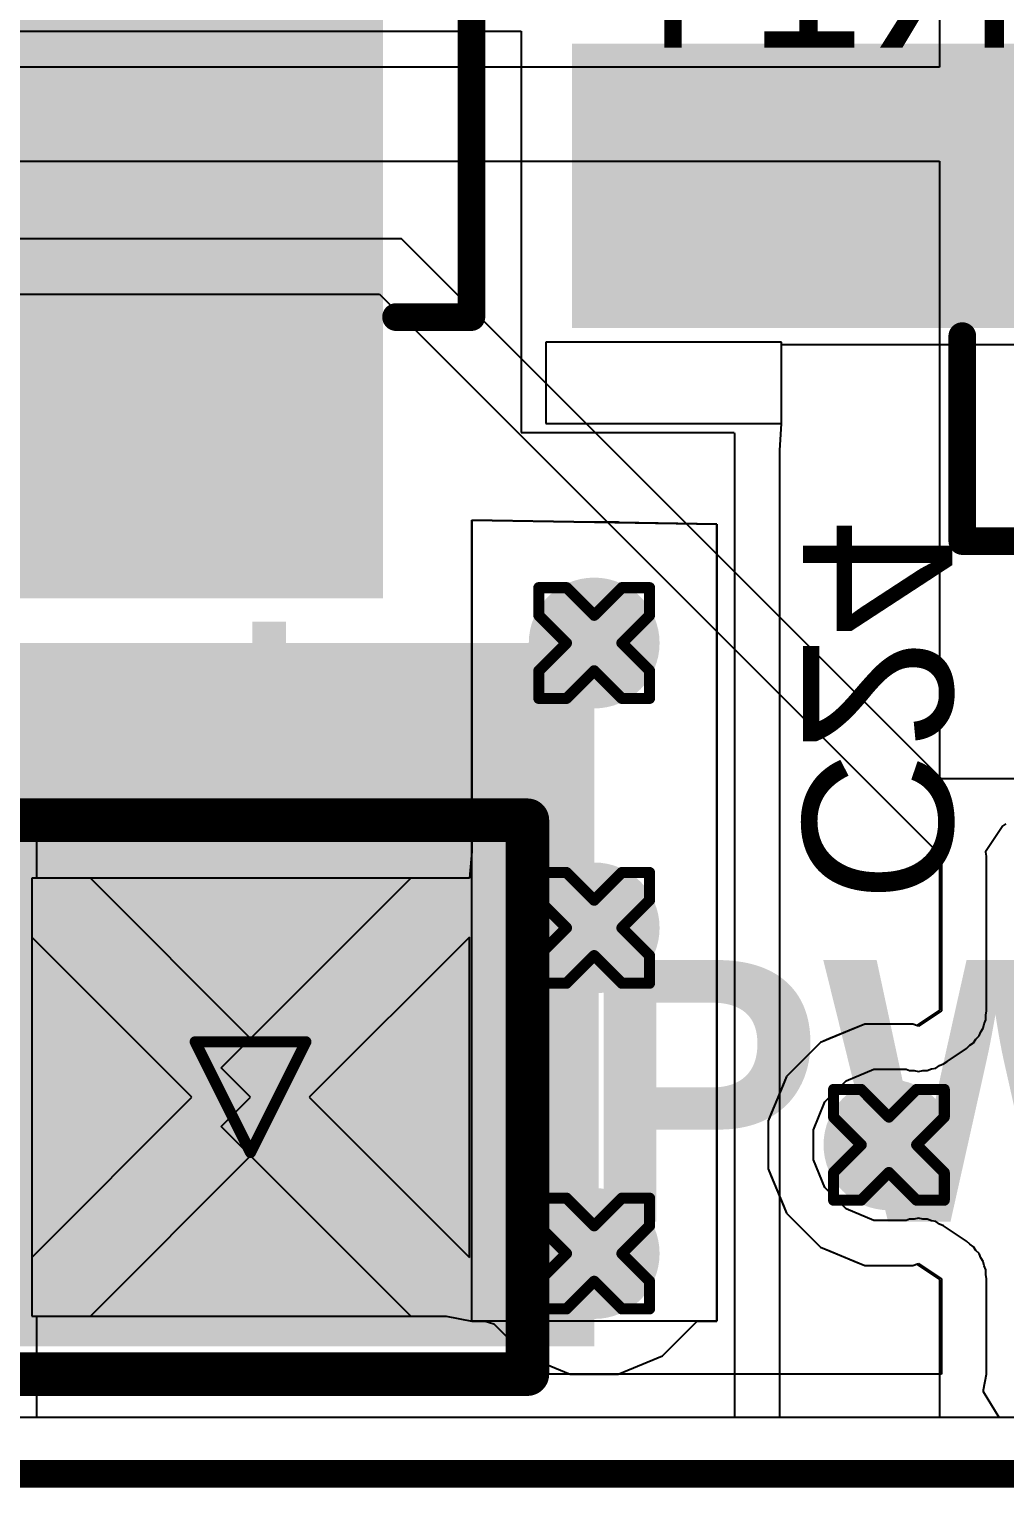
# Model space of a CAD drawing. Header units: inches. Extents: x -6 to 328, y -6 to 90.
# Drawn here: x 4.73 to 9.2, y -5.71 to 0.98 of the extents above; entities that cross this region are included whole.
import ezdxf

# ---------------------------------------------------------------- set-up
doc = ezdxf.new("R2010")
doc.units = ezdxf.units.IN
for name, color, linetype in [('Board Outline', 216, 'Continuous'), ('Bottom Layer', 5, 'Continuous'), ('Bottom Overlay', 54, 'Continuous'), ('Bottom Solder', 6, 'Continuous'), ('Drill Drawing', 1, 'Continuous'), ('GND', 76, 'Continuous'), ('Multi-Layer', 9, 'Continuous'), ('Pad Holes', 156, 'Continuous'), ('PWR', 16, 'Continuous'), ('Top Layer', 1, 'Continuous'), ('Top Overlay', 2, 'Continuous'), ('Top Paste', 8, 'Continuous'), ('Top Solder', 216, 'Continuous'), ('Via Holes', 16, 'Continuous')]:
    doc.layers.add(name, color=color, linetype=linetype)
doc.styles.add('Arial', font='', dxfattribs={"height": 0.2})
doc.styles.add('Arial_Bold', font='', dxfattribs={"height": 0.2})
doc.styles.get('Arial').set_extended_font_data('Arial')
doc.styles.get('Arial_Bold').set_extended_font_data('Arial', bold=True)

# ---------------------------------------------------------------- blocks, each defined once
blk = doc.blocks.new('HR963370A_52')
at = {"layer": 'Top Layer'}
blk.add_hatch(color=1, dxfattribs=at).paths.add_polyline_path([(-6, 6.15), (-7.1, 6.15), (-7.1, 10.35), (-6, 10.35)])
at = {"layer": 'Top Paste'}
blk.add_hatch(color=8, dxfattribs=at).paths.add_polyline_path([(-6, 6.15), (-7.1, 6.15), (-7.1, 10.35), (-6, 10.35)])
at = {"layer": 'Top Solder'}
blk.add_hatch(color=216, dxfattribs=at).paths.add_polyline_path([(-5.8984, 6.0484), (-7.2016, 6.0484), (-7.2016, 10.4516), (-5.8984, 10.4516)])
at = {"layer": 'Top Overlay'}
for points in [[(-8.1788, 8.6614, 0.127, 0.127, 0), (-8.1788, -8.2296, 0.127, 0.127, 0)], [(-8.1788, 8.6614, 0.127, 0.127, 0), (-7.239, 8.6614, 0.127, 0.127, 0)]]:
    blk.add_lwpolyline(points, format="xyseb", dxfattribs=at)
for points in [[(-8.2105, 8.6614, 0.0635, 0.0635, 1), (-8.147, 8.6614, 0.0635, 0.0635, 1)], [(-8.2105, 8.6614, 0.0635, 0.0635, 1), (-8.147, 8.6614, 0.0635, 0.0635, 1)], [(-7.2707, 8.6614, 0.0635, 0.0635, 1), (-7.2072, 8.6614, 0.0635, 0.0635, 1)]]:
    blk.add_lwpolyline(points, format="xyseb", close=True, dxfattribs=at)
blk = doc.blocks.new('HDR1X2__54')
at = {"layer": 'Bottom Layer'}
blk.add_hatch(color=5, dxfattribs=at).paths.add_polyline_path([(-0.75, 0.75), (0.75, 0.75), (0.75, -0.75), (-0.75, -0.75)])
h = blk.add_hatch(color=5, dxfattribs=at)
edge = h.paths.add_edge_path()
edge.add_arc((2.54, 0), 0.75, 0, 360)
at = {"layer": 'Bottom Solder'}
blk.add_hatch(color=6, dxfattribs=at).paths.add_polyline_path([(-0.8516, 0.8516), (0.8516, 0.8516), (0.8516, -0.8516), (-0.8516, -0.8516)])
h = blk.add_hatch(color=6, dxfattribs=at)
edge = h.paths.add_edge_path()
edge.add_arc((2.54, 0), 0.8516, 0, 360)
at = {"layer": 'GND'}
blk.add_hatch(color=76, dxfattribs=at).paths.add_polyline_path([(-0.75, 0.75), (0.75, 0.75), (0.75, -0.75), (-0.75, -0.75)])
h = blk.add_hatch(color=76, dxfattribs=at)
edge = h.paths.add_edge_path()
edge.add_arc((2.54, 0), 0.75, 0, 360)
at = {"layer": 'Multi-Layer'}
blk.add_hatch(color=9, dxfattribs=at).paths.add_polyline_path([(-0.75, 0.75), (0.75, 0.75), (0.75, -0.75), (-0.75, -0.75)])
h = blk.add_hatch(color=9, dxfattribs=at)
edge = h.paths.add_edge_path()
edge.add_arc((2.54, 0), 0.75, 0, 360)
at = {"layer": 'Pad Holes'}
h = blk.add_hatch(color=7, dxfattribs=at)
edge = h.paths.add_edge_path()
edge.add_arc((0, 0), 0.45, 0, 360)
h = blk.add_hatch(color=7, dxfattribs=at)
edge = h.paths.add_edge_path()
edge.add_arc((2.54, 0), 0.45, 0, 360)
at = {"layer": 'PWR'}
blk.add_hatch(color=16, dxfattribs=at).paths.add_polyline_path([(-0.75, 0.75), (0.75, 0.75), (0.75, -0.75), (-0.75, -0.75)])
h = blk.add_hatch(color=16, dxfattribs=at)
edge = h.paths.add_edge_path()
edge.add_arc((2.54, 0), 0.75, 0, 360)
at = {"layer": 'Top Layer'}
blk.add_hatch(color=1, dxfattribs=at).paths.add_polyline_path([(-0.75, 0.75), (0.75, 0.75), (0.75, -0.75), (-0.75, -0.75)])
h = blk.add_hatch(color=1, dxfattribs=at)
edge = h.paths.add_edge_path()
edge.add_arc((2.54, 0), 0.75, 0, 360)
at = {"layer": 'Top Solder'}
blk.add_hatch(color=216, dxfattribs=at).paths.add_polyline_path([(-0.8516, 0.8516), (0.8516, 0.8516), (0.8516, -0.8516), (-0.8516, -0.8516)])
h = blk.add_hatch(color=216, dxfattribs=at)
edge = h.paths.add_edge_path()
edge.add_arc((2.54, 0), 0.8516, 0, 360)
at = {"layer": 'Top Overlay'}
for points in [[(-1.27, 1.27, 0.2, 0.2, 0), (-1.27, -1.27, 0.2, 0.2, 0)], [(3.81, 1.27, 0.2, 0.2, 0), (-1.27, 1.27, 0.2, 0.2, 0)], [(3.81, 1.27, 0.2, 0.2, 0), (3.81, -1.27, 0.2, 0.2, 0)], [(3.81, -1.27, 0.2, 0.2, 0), (-1.27, -1.27, 0.2, 0.2, 0)]]:
    blk.add_lwpolyline(points, format="xyseb", dxfattribs=at)
for points in [[(-1.32, 1.27, 0.1, 0.1, 1), (-1.22, 1.27, 0.1, 0.1, 1)], [(-1.32, 1.27, 0.1, 0.1, 1), (-1.22, 1.27, 0.1, 0.1, 1)], [(3.76, 1.27, 0.1, 0.1, 1), (3.86, 1.27, 0.1, 0.1, 1)], [(3.76, 1.27, 0.1, 0.1, 1), (3.86, 1.27, 0.1, 0.1, 1)], [(-1.32, -1.27, 0.1, 0.1, 1), (-1.22, -1.27, 0.1, 0.1, 1)], [(-1.32, -1.27, 0.1, 0.1, 1), (-1.22, -1.27, 0.1, 0.1, 1)], [(3.76, -1.27, 0.1, 0.1, 1), (3.86, -1.27, 0.1, 0.1, 1)], [(3.76, -1.27, 0.1, 0.1, 1), (3.86, -1.27, 0.1, 0.1, 1)]]:
    blk.add_lwpolyline(points, format="xyseb", close=True, dxfattribs=at)
blk = doc.blocks.new('SMA_60')
at = {"layer": 'Top Layer'}
blk.add_hatch(color=1, dxfattribs=at).paths.add_polyline_path([(0.75, 0.85), (3.25, 0.85), (3.25, -0.85), (0.75, -0.85)])
at = {"layer": 'Top Paste'}
blk.add_hatch(color=8, dxfattribs=at).paths.add_polyline_path([(0.75, 0.85), (3.25, 0.85), (3.25, -0.85), (0.75, -0.85)])
at = {"layer": 'Top Solder'}
blk.add_hatch(color=216, dxfattribs=at).paths.add_polyline_path([(0.6484, 0.9516), (3.3516, 0.9516), (3.3516, -0.9516), (0.6484, -0.9516)])
at = {"layer": 'Top Overlay'}
for points in [[(2.0612, 1.3577, 0.127, 0.127, 0), (-2.6581, 1.3577, 0.127, 0.127, 0)], [(2.0612, 1.0122, 0.127, 0.127, 0), (2.0612, 1.3577, 0.127, 0.127, 0)]]:
    blk.add_lwpolyline(points, format="xyseb", dxfattribs=at)
for points in [[(2.0295, 1.3577, 0.0635, 0.0635, 1), (2.093, 1.3577, 0.0635, 0.0635, 1)], [(2.0295, 1.3577, 0.0635, 0.0635, 1), (2.093, 1.3577, 0.0635, 0.0635, 1)], [(2.0295, 1.0122, 0.0635, 0.0635, 1), (2.093, 1.0122, 0.0635, 0.0635, 1)]]:
    blk.add_lwpolyline(points, format="xyseb", close=True, dxfattribs=at)

msp = doc.modelspace()

# ---------------------------------------------------------------- hatches: boundary and pattern name
at = {"layer": 'Bottom Layer'}
h = msp.add_hatch(color=5, dxfattribs=at)
edge = h.paths.add_edge_path()
edge.add_arc((7.32, -1.8392), 0.3, 0, 360)
msp.add_hatch(color=5, dxfattribs=at).paths.add_polyline_path([(4.764, -5.065), (7.32, -5.065), (7.32, -1.8392), (4.764, -1.8392)])
h = msp.add_hatch(color=5, dxfattribs=at)
edge = h.paths.add_edge_path()
edge.add_arc((7.32, -3.1457), 0.3, 0, 360)
h = msp.add_hatch(color=5, dxfattribs=at)
edge = h.paths.add_edge_path()
edge.add_arc((8.6721, -4.1404), 0.3, 0, 360)
h = msp.add_hatch(color=5, dxfattribs=at)
edge = h.paths.add_edge_path()
edge.add_arc((7.32, -4.639), 0.3, 0, 360)
at = {"layer": 'GND'}
h = msp.add_hatch(color=76, dxfattribs=at)
edge = h.paths.add_edge_path()
edge.add_arc((7.32, -1.8392), 0.3, 0, 360)
msp.add_hatch(color=76, dxfattribs=at).paths.add_polyline_path([(1.5634, -4.8872), (4.7396, -4.8872), (4.7396, -2.8546), (1.5634, -2.8546)])
h = msp.add_hatch(color=76, dxfattribs=at)
edge = h.paths.add_edge_path()
edge.add_arc((7.32, -3.1457), 0.3, 0, 360)
h = msp.add_hatch(color=76, dxfattribs=at)
edge = h.paths.add_edge_path()
edge.add_arc((8.6721, -4.1404), 0.3, 0, 360)
h = msp.add_hatch(color=76, dxfattribs=at)
edge = h.paths.add_edge_path()
edge.add_arc((7.32, -4.639), 0.3, 0, 360)
at = {"layer": 'PWR'}
h = msp.add_hatch(color=16, dxfattribs=at)
edge = h.paths.add_edge_path()
edge.add_arc((7.32, -1.8392), 0.3, 0, 360)
msp.add_hatch(color=16, dxfattribs=at).paths.add_polyline_path([(4.4846, -5.065), (7.32, -5.065), (7.32, -1.8392), (4.4846, -1.8392)])
h = msp.add_hatch(color=16, dxfattribs=at)
edge = h.paths.add_edge_path()
edge.add_arc((7.32, -3.1457), 0.3, 0, 360)
h = msp.add_hatch(color=16, dxfattribs=at)
edge = h.paths.add_edge_path()
edge.add_arc((8.6721, -4.1404), 0.3, 0, 360)
h = msp.add_hatch(color=16, dxfattribs=at)
edge = h.paths.add_edge_path()
edge.add_arc((7.32, -4.639), 0.3, 0, 360)
at = {"layer": 'Top Layer'}
h = msp.add_hatch(color=1, dxfattribs=at)
edge = h.paths.add_edge_path()
edge.add_arc((7.32, -1.8392), 0.3, 0, 360)
msp.add_hatch(color=1, dxfattribs=at).paths.add_polyline_path([(4.764, -5.065), (7.32, -5.065), (7.32, -1.8392), (4.764, -1.8392)])
h = msp.add_hatch(color=1, dxfattribs=at)
edge = h.paths.add_edge_path()
edge.add_arc((7.32, -3.1457), 0.3, 0, 360)
h = msp.add_hatch(color=1, dxfattribs=at)
edge = h.paths.add_edge_path()
edge.add_arc((8.6721, -4.1404), 0.3, 0, 360)
h = msp.add_hatch(color=1, dxfattribs=at)
edge = h.paths.add_edge_path()
edge.add_arc((7.32, -4.639), 0.3, 0, 360)
at = {"layer": 'Top Overlay'}
msp.add_hatch(color=2, dxfattribs=at).paths.add_polyline_path([(7.0136, -4.493), (7.3406, -4.493), (7.3406, -3.2766), (7.0136, -3.2766)])
at = {"layer": 'Via Holes'}
h = msp.add_hatch(color=7, dxfattribs=at)
edge = h.paths.add_edge_path()
edge.add_arc((7.32, -1.8392), 0.15, 0, 360)
h = msp.add_hatch(color=7, dxfattribs=at)
edge = h.paths.add_edge_path()
edge.add_arc((7.32, -3.1457), 0.15, 0, 360)
h = msp.add_hatch(color=7, dxfattribs=at)
edge = h.paths.add_edge_path()
edge.add_arc((8.6721, -4.1404), 0.15, 0, 360)
h = msp.add_hatch(color=7, dxfattribs=at)
edge = h.paths.add_edge_path()
edge.add_arc((7.32, -4.639), 0.15, 0, 360)

# ---------------------------------------------------------------- linework, layer by layer
at = {"layer": 'Board Outline'}
msp.add_lwpolyline([(-1.4074, -5.65, 0.127, 0.127, 0), (32.4074, -5.65, 0.127, 0.127, 0)], format="xyseb", dxfattribs=at)
at = {"layer": 'Bottom Layer'}
for p, q in [((6.4366, 0.015), (2.0462, 0.015)), ((8.9131, -2.4615), (6.4366, 0.015)), ((1.8744, -0.239), (6.335, -0.239)), ((6.335, -0.239), (8.9128, -2.8168)), ((20.9692, -2.4615), (8.9131, -2.4615)), ((4.764, -2.652), (1.8948, -2.652)), ((4.764, -2.918), (4.764, -2.652)), ((9.1911, -2.681), (9.2101, -2.6686)), ((9.1156, -2.7946), (9.1911, -2.681)), ((9.116, -2.7957), (9.1156, -2.7946)), ((9.1163, -2.7971), (9.116, -2.7957)), ((9.1163, -2.7982), (9.1163, -2.7971)), ((9.12, -2.8168), (9.1163, -2.7982)), ((8.9128, -2.8168), (8.9128, -2.8361)), ((8.9128, -2.8361), (8.9131, -2.8375)), ((8.9131, -2.8375), (8.9131, -3.5263)), ((9.12, -2.8361), (9.12, -2.8168)), ((9.1202, -2.8375), (9.12, -2.8361)), ((9.1202, -3.5263), (9.1202, -2.8375)), ((6.4782, -2.918), (4.764, -2.918)), ((5.6089, -3.7873), (6.4782, -2.918)), ((6.7476, -3.1874), (6.013, -3.922)), ((6.7476, -4.6566), (6.7476, -3.1874)), ((8.9131, -3.5263), (8.8244, -3.5855)), ((8.9131, -3.5263), (8.9131, -3.5263)), ((8.9131, -3.5263), (8.9131, -3.5263)), ((8.9131, -3.5263), (8.9131, -3.5263)), ((9.1163, -3.5463), (9.1202, -3.5263)), ((9.1202, -3.5263), (9.1202, -3.5263)), ((8.5238, -3.6022), (8.3964, -3.655)), ((8.5619, -3.5864), (8.5238, -3.6022)), ((8.5238, -3.6022), (8.5238, -3.6022)), ((8.7823, -3.5864), (8.5619, -3.5864)), ((8.8075, -3.5968), (8.7823, -3.5864)), ((8.8244, -3.5855), (8.8075, -3.5968)), ((8.8075, -3.5968), (8.8075, -3.5968)), ((8.8244, -3.5855), (8.8244, -3.5855)), ((9.0931, -3.6225), (9.1045, -3.6056)), ((9.1045, -3.6056), (9.1085, -3.5855)), ((9.1085, -3.5855), (9.1163, -3.5667)), ((9.1163, -3.5667), (9.1163, -3.5463)), ((8.3583, -3.6708), (8.3291, -3.6999)), ((8.3963, -3.655), (8.3583, -3.6708)), ((8.3964, -3.655), (8.3963, -3.655)), ((9.0426, -3.6841), (9.0596, -3.6728)), ((9.0596, -3.6728), (9.0709, -3.6558)), ((9.0596, -3.6728), (9.0596, -3.6728)), ((9.0709, -3.6558), (9.0853, -3.6414)), ((9.0853, -3.6414), (9.0931, -3.6225)), ((8.3291, -3.6999), (8.2316, -3.7975)), ((8.9395, -3.7578), (9.0282, -3.6985)), ((9.0282, -3.6985), (9.0426, -3.6841)), ((5.7436, -3.922), (5.6089, -3.7873)), ((8.2316, -3.7975), (8.2024, -3.8266)), ((8.2316, -3.7975), (8.2316, -3.7975)), ((8.4756, -3.8464), (8.6031, -3.7936)), ((8.6031, -3.7936), (8.7515, -3.7936)), ((8.7515, -3.7936), (8.7671, -3.8)), ((8.7671, -3.8), (8.7875, -3.8)), ((8.7875, -3.8), (8.8075, -3.804)), ((8.8075, -3.804), (8.8275, -3.8)), ((8.8275, -3.8), (8.8479, -3.8)), ((8.8479, -3.8), (8.8667, -3.7922)), ((8.8667, -3.7922), (8.8867, -3.7883)), ((8.8867, -3.7883), (8.9037, -3.7769)), ((8.9037, -3.7769), (8.9226, -3.7691)), ((8.9226, -3.7691), (8.9395, -3.7578)), ((8.9395, -3.7578), (8.9395, -3.7578)), ((8.1867, -3.8647), (8.1339, -3.9921)), ((8.2024, -3.8266), (8.1867, -3.8647)), ((8.1867, -3.8647), (8.1867, -3.8647)), ((8.3781, -3.944), (8.4756, -3.8464)), ((5.6089, -4.0567), (5.7436, -3.922)), ((6.013, -3.922), (6.7476, -4.6566)), ((8.3253, -4.0714), (8.3781, -3.944)), ((8.3781, -3.944), (8.3781, -3.944)), ((8.1339, -3.9921), (8.1181, -4.0302)), ((8.1339, -3.9921), (8.1339, -3.9921)), ((6.4782, -4.926), (5.6089, -4.0567)), ((8.1181, -4.0302), (8.1181, -4.0714)), ((8.1181, -4.0714), (8.1181, -4.2094)), ((8.3253, -4.2094), (8.3253, -4.0714)), ((8.1181, -4.2094), (8.1181, -4.2506)), ((8.3781, -4.3369), (8.3253, -4.2094)), ((8.1181, -4.2506), (8.1339, -4.2887)), ((8.1339, -4.2887), (8.1339, -4.2887)), ((8.1339, -4.2887), (8.1867, -4.4162)), ((8.4756, -4.4344), (8.3781, -4.3369)), ((8.1867, -4.4162), (8.1867, -4.4162)), ((8.1867, -4.4162), (8.2024, -4.4542)), ((8.2024, -4.4542), (8.2316, -4.4834)), ((8.6031, -4.4872), (8.4756, -4.4344)), ((8.4756, -4.4344), (8.4756, -4.4344)), ((8.767, -4.4808), (8.7515, -4.4872)), ((8.7875, -4.4808), (8.767, -4.4808)), ((8.8075, -4.4768), (8.7875, -4.4808)), ((8.8275, -4.4808), (8.8075, -4.4768)), ((8.8479, -4.4808), (8.8275, -4.4808)), ((8.8667, -4.4886), (8.8479, -4.4808)), ((8.2316, -4.4834), (8.3291, -4.5809)), ((8.7515, -4.4872), (8.6031, -4.4872)), ((8.8868, -4.4926), (8.8667, -4.4886)), ((8.9037, -4.5039), (8.8868, -4.4926)), ((8.9226, -4.5117), (8.9037, -4.5039)), ((9.0282, -4.5823), (8.9226, -4.5117)), ((8.3291, -4.5809), (8.3291, -4.5809)), ((8.3291, -4.5809), (8.3583, -4.6101)), ((8.3583, -4.6101), (8.3963, -4.6258)), ((9.0426, -4.5967), (9.0282, -4.5823)), ((9.0596, -4.608), (9.0426, -4.5967)), ((9.0709, -4.625), (9.0596, -4.608)), ((8.3963, -4.6258), (8.3963, -4.6258)), ((8.3963, -4.6258), (8.5238, -4.6786)), ((8.5238, -4.6786), (8.5238, -4.6786)), ((8.5238, -4.6786), (8.5619, -4.6944)), ((9.0853, -4.6394), (9.0709, -4.625)), ((9.0931, -4.6583), (9.0853, -4.6394)), ((9.1045, -4.6753), (9.0931, -4.6583)), ((9.1085, -4.6953), (9.1045, -4.6753)), ((8.5619, -4.6944), (8.7823, -4.6944)), ((8.7823, -4.6944), (8.8075, -4.684)), ((8.8075, -4.684), (8.8075, -4.684)), ((8.8075, -4.684), (8.8075, -4.684)), ((8.8075, -4.684), (8.9131, -4.7545)), ((9.1163, -4.7141), (9.1085, -4.6953)), ((9.1163, -4.7345), (9.1163, -4.7141)), ((9.1202, -4.7545), (9.1163, -4.7345)), ((8.9131, -4.7545), (8.9131, -5.065)), ((9.1202, -5.192), (9.1202, -4.7545)), ((4.764, -5.065), (4.764, -4.926)), ((4.764, -4.926), (6.4782, -4.926)), ((4.764, -5.192), (4.764, -5.065)), ((4.764, -5.065), (4.764, -5.065)), ((8.9131, -5.065), (8.9131, -5.192)), ((8.9131, -5.192), (4.764, -5.192)), ((9.1059, -5.264), (9.1202, -5.192)), ((9.1057, -5.2733), (9.1059, -5.264)), ((9.1772, -5.391), (9.1057, -5.2733)), ((10.5552, -5.391), (9.1772, -5.391))]:
    msp.add_line(p, q, dxfattribs=at)
at = {"layer": 'Drill Drawing'}
for points in [[(7.066, -1.7122, 0.0508, 0.0508, 0), (7.066, -1.5852, 0.0508, 0.0508, 0)], [(7.066, -1.5852, 0.0508, 0.0508, 0), (7.193, -1.5852, 0.0508, 0.0508, 0)], [(7.193, -1.5852, 0.0508, 0.0508, 0), (7.32, -1.7122, 0.0508, 0.0508, 0)], [(7.32, -1.7122, 0.0508, 0.0508, 0), (7.447, -1.5852, 0.0508, 0.0508, 0)], [(7.447, -1.5852, 0.0508, 0.0508, 0), (7.574, -1.5852, 0.0508, 0.0508, 0)], [(7.574, -1.7122, 0.0508, 0.0508, 0), (7.574, -1.5852, 0.0508, 0.0508, 0)], [(7.066, -1.7122, 0.0508, 0.0508, 0), (7.193, -1.8392, 0.0508, 0.0508, 0)], [(7.447, -1.8392, 0.0508, 0.0508, 0), (7.574, -1.7122, 0.0508, 0.0508, 0)], [(7.066, -1.9662, 0.0508, 0.0508, 0), (7.193, -1.8392, 0.0508, 0.0508, 0)], [(7.447, -1.8392, 0.0508, 0.0508, 0), (7.574, -1.9662, 0.0508, 0.0508, 0)], [(7.066, -2.0932, 0.0508, 0.0508, 0), (7.066, -1.9662, 0.0508, 0.0508, 0)], [(7.193, -2.0932, 0.0508, 0.0508, 0), (7.32, -1.9662, 0.0508, 0.0508, 0)], [(7.32, -1.9662, 0.0508, 0.0508, 0), (7.447, -2.0932, 0.0508, 0.0508, 0)], [(7.574, -2.0932, 0.0508, 0.0508, 0), (7.574, -1.9662, 0.0508, 0.0508, 0)], [(7.066, -2.0932, 0.0508, 0.0508, 0), (7.193, -2.0932, 0.0508, 0.0508, 0)], [(7.447, -2.0932, 0.0508, 0.0508, 0), (7.574, -2.0932, 0.0508, 0.0508, 0)], [(7.066, -3.0187, 0.0508, 0.0508, 0), (7.066, -2.8917, 0.0508, 0.0508, 0)], [(7.066, -2.8917, 0.0508, 0.0508, 0), (7.193, -2.8917, 0.0508, 0.0508, 0)], [(7.193, -2.8917, 0.0508, 0.0508, 0), (7.32, -3.0187, 0.0508, 0.0508, 0)], [(7.32, -3.0187, 0.0508, 0.0508, 0), (7.447, -2.8917, 0.0508, 0.0508, 0)], [(7.447, -2.8917, 0.0508, 0.0508, 0), (7.574, -2.8917, 0.0508, 0.0508, 0)], [(7.574, -3.0187, 0.0508, 0.0508, 0), (7.574, -2.8917, 0.0508, 0.0508, 0)], [(7.066, -3.0187, 0.0508, 0.0508, 0), (7.193, -3.1457, 0.0508, 0.0508, 0)], [(7.447, -3.1457, 0.0508, 0.0508, 0), (7.574, -3.0187, 0.0508, 0.0508, 0)], [(7.066, -3.2727, 0.0508, 0.0508, 0), (7.193, -3.1457, 0.0508, 0.0508, 0)], [(7.447, -3.1457, 0.0508, 0.0508, 0), (7.574, -3.2727, 0.0508, 0.0508, 0)], [(7.066, -3.3997, 0.0508, 0.0508, 0), (7.066, -3.2727, 0.0508, 0.0508, 0)], [(7.193, -3.3997, 0.0508, 0.0508, 0), (7.32, -3.2727, 0.0508, 0.0508, 0)], [(7.32, -3.2727, 0.0508, 0.0508, 0), (7.447, -3.3997, 0.0508, 0.0508, 0)], [(7.574, -3.3997, 0.0508, 0.0508, 0), (7.574, -3.2727, 0.0508, 0.0508, 0)], [(7.066, -3.3997, 0.0508, 0.0508, 0), (7.193, -3.3997, 0.0508, 0.0508, 0)], [(7.447, -3.3997, 0.0508, 0.0508, 0), (7.574, -3.3997, 0.0508, 0.0508, 0)], [(5.4896, -3.668, 0.0508, 0.0508, 0), (5.9976, -3.668, 0.0508, 0.0508, 0)], [(5.4896, -3.668, 0.0508, 0.0508, 0), (5.7436, -4.176, 0.0508, 0.0508, 0)], [(5.7436, -4.176, 0.0508, 0.0508, 0), (5.9976, -3.668, 0.0508, 0.0508, 0)], [(8.4181, -4.0134, 0.0508, 0.0508, 0), (8.4181, -3.8864, 0.0508, 0.0508, 0)], [(8.4181, -3.8864, 0.0508, 0.0508, 0), (8.5451, -3.8864, 0.0508, 0.0508, 0)], [(8.5451, -3.8864, 0.0508, 0.0508, 0), (8.6721, -4.0134, 0.0508, 0.0508, 0)], [(8.6721, -4.0134, 0.0508, 0.0508, 0), (8.7991, -3.8864, 0.0508, 0.0508, 0)], [(8.7991, -3.8864, 0.0508, 0.0508, 0), (8.9261, -3.8864, 0.0508, 0.0508, 0)], [(8.9261, -4.0134, 0.0508, 0.0508, 0), (8.9261, -3.8864, 0.0508, 0.0508, 0)], [(8.4181, -4.0134, 0.0508, 0.0508, 0), (8.5451, -4.1404, 0.0508, 0.0508, 0)], [(8.7991, -4.1404, 0.0508, 0.0508, 0), (8.9261, -4.0134, 0.0508, 0.0508, 0)], [(8.4181, -4.2674, 0.0508, 0.0508, 0), (8.5451, -4.1404, 0.0508, 0.0508, 0)], [(8.7991, -4.1404, 0.0508, 0.0508, 0), (8.9261, -4.2674, 0.0508, 0.0508, 0)], [(8.4181, -4.3944, 0.0508, 0.0508, 0), (8.4181, -4.2674, 0.0508, 0.0508, 0)], [(8.5451, -4.3944, 0.0508, 0.0508, 0), (8.6721, -4.2674, 0.0508, 0.0508, 0)], [(8.6721, -4.2674, 0.0508, 0.0508, 0), (8.7991, -4.3944, 0.0508, 0.0508, 0)], [(8.9261, -4.3944, 0.0508, 0.0508, 0), (8.9261, -4.2674, 0.0508, 0.0508, 0)], [(7.066, -4.512, 0.0508, 0.0508, 0), (7.066, -4.385, 0.0508, 0.0508, 0)], [(7.066, -4.385, 0.0508, 0.0508, 0), (7.193, -4.385, 0.0508, 0.0508, 0)], [(7.193, -4.385, 0.0508, 0.0508, 0), (7.32, -4.512, 0.0508, 0.0508, 0)], [(7.32, -4.512, 0.0508, 0.0508, 0), (7.447, -4.385, 0.0508, 0.0508, 0)], [(7.447, -4.385, 0.0508, 0.0508, 0), (7.574, -4.385, 0.0508, 0.0508, 0)], [(7.574, -4.512, 0.0508, 0.0508, 0), (7.574, -4.385, 0.0508, 0.0508, 0)], [(8.4181, -4.3944, 0.0508, 0.0508, 0), (8.5451, -4.3944, 0.0508, 0.0508, 0)], [(8.7991, -4.3944, 0.0508, 0.0508, 0), (8.9261, -4.3944, 0.0508, 0.0508, 0)], [(7.066, -4.512, 0.0508, 0.0508, 0), (7.193, -4.639, 0.0508, 0.0508, 0)], [(7.447, -4.639, 0.0508, 0.0508, 0), (7.574, -4.512, 0.0508, 0.0508, 0)], [(7.066, -4.766, 0.0508, 0.0508, 0), (7.193, -4.639, 0.0508, 0.0508, 0)], [(7.447, -4.639, 0.0508, 0.0508, 0), (7.574, -4.766, 0.0508, 0.0508, 0)], [(7.066, -4.893, 0.0508, 0.0508, 0), (7.066, -4.766, 0.0508, 0.0508, 0)], [(7.193, -4.893, 0.0508, 0.0508, 0), (7.32, -4.766, 0.0508, 0.0508, 0)], [(7.32, -4.766, 0.0508, 0.0508, 0), (7.447, -4.893, 0.0508, 0.0508, 0)], [(7.574, -4.893, 0.0508, 0.0508, 0), (7.574, -4.766, 0.0508, 0.0508, 0)], [(7.066, -4.893, 0.0508, 0.0508, 0), (7.193, -4.893, 0.0508, 0.0508, 0)], [(7.447, -4.893, 0.0508, 0.0508, 0), (7.574, -4.893, 0.0508, 0.0508, 0)]]:
    msp.add_lwpolyline(points, format="xyseb", dxfattribs=at)
for points in [[(7.0533, -1.5852, 0.0254, 0.0254, 1), (7.0787, -1.5852, 0.0254, 0.0254, 1)], [(7.0533, -1.5852, 0.0254, 0.0254, 1), (7.0787, -1.5852, 0.0254, 0.0254, 1)], [(7.1803, -1.5852, 0.0254, 0.0254, 1), (7.2057, -1.5852, 0.0254, 0.0254, 1)], [(7.1803, -1.5852, 0.0254, 0.0254, 1), (7.2057, -1.5852, 0.0254, 0.0254, 1)], [(7.4343, -1.5852, 0.0254, 0.0254, 1), (7.4597, -1.5852, 0.0254, 0.0254, 1)], [(7.4343, -1.5852, 0.0254, 0.0254, 1), (7.4597, -1.5852, 0.0254, 0.0254, 1)], [(7.5613, -1.5852, 0.0254, 0.0254, 1), (7.5867, -1.5852, 0.0254, 0.0254, 1)], [(7.5613, -1.5852, 0.0254, 0.0254, 1), (7.5867, -1.5852, 0.0254, 0.0254, 1)], [(7.0533, -1.7122, 0.0254, 0.0254, 1), (7.0787, -1.7122, 0.0254, 0.0254, 1)], [(7.0533, -1.7122, 0.0254, 0.0254, 1), (7.0787, -1.7122, 0.0254, 0.0254, 1)], [(7.3073, -1.7122, 0.0254, 0.0254, 1), (7.3327, -1.7122, 0.0254, 0.0254, 1)], [(7.3073, -1.7122, 0.0254, 0.0254, 1), (7.3327, -1.7122, 0.0254, 0.0254, 1)], [(7.5613, -1.7122, 0.0254, 0.0254, 1), (7.5867, -1.7122, 0.0254, 0.0254, 1)], [(7.5613, -1.7122, 0.0254, 0.0254, 1), (7.5867, -1.7122, 0.0254, 0.0254, 1)], [(7.1803, -1.8392, 0.0254, 0.0254, 1), (7.2057, -1.8392, 0.0254, 0.0254, 1)], [(7.1803, -1.8392, 0.0254, 0.0254, 1), (7.2057, -1.8392, 0.0254, 0.0254, 1)], [(7.4343, -1.8392, 0.0254, 0.0254, 1), (7.4597, -1.8392, 0.0254, 0.0254, 1)], [(7.4343, -1.8392, 0.0254, 0.0254, 1), (7.4597, -1.8392, 0.0254, 0.0254, 1)], [(7.0533, -1.9662, 0.0254, 0.0254, 1), (7.0787, -1.9662, 0.0254, 0.0254, 1)], [(7.0533, -1.9662, 0.0254, 0.0254, 1), (7.0787, -1.9662, 0.0254, 0.0254, 1)], [(7.3073, -1.9662, 0.0254, 0.0254, 1), (7.3327, -1.9662, 0.0254, 0.0254, 1)], [(7.3073, -1.9662, 0.0254, 0.0254, 1), (7.3327, -1.9662, 0.0254, 0.0254, 1)], [(7.5613, -1.9662, 0.0254, 0.0254, 1), (7.5867, -1.9662, 0.0254, 0.0254, 1)], [(7.5613, -1.9662, 0.0254, 0.0254, 1), (7.5867, -1.9662, 0.0254, 0.0254, 1)], [(7.0533, -2.0932, 0.0254, 0.0254, 1), (7.0787, -2.0932, 0.0254, 0.0254, 1)], [(7.0533, -2.0932, 0.0254, 0.0254, 1), (7.0787, -2.0932, 0.0254, 0.0254, 1)], [(7.1803, -2.0932, 0.0254, 0.0254, 1), (7.2057, -2.0932, 0.0254, 0.0254, 1)], [(7.1803, -2.0932, 0.0254, 0.0254, 1), (7.2057, -2.0932, 0.0254, 0.0254, 1)], [(7.4343, -2.0932, 0.0254, 0.0254, 1), (7.4597, -2.0932, 0.0254, 0.0254, 1)], [(7.4343, -2.0932, 0.0254, 0.0254, 1), (7.4597, -2.0932, 0.0254, 0.0254, 1)], [(7.5613, -2.0932, 0.0254, 0.0254, 1), (7.5867, -2.0932, 0.0254, 0.0254, 1)], [(7.5613, -2.0932, 0.0254, 0.0254, 1), (7.5867, -2.0932, 0.0254, 0.0254, 1)], [(7.0533, -2.8917, 0.0254, 0.0254, 1), (7.0787, -2.8917, 0.0254, 0.0254, 1)], [(7.0533, -2.8917, 0.0254, 0.0254, 1), (7.0787, -2.8917, 0.0254, 0.0254, 1)], [(7.1803, -2.8917, 0.0254, 0.0254, 1), (7.2057, -2.8917, 0.0254, 0.0254, 1)], [(7.1803, -2.8917, 0.0254, 0.0254, 1), (7.2057, -2.8917, 0.0254, 0.0254, 1)], [(7.4343, -2.8917, 0.0254, 0.0254, 1), (7.4597, -2.8917, 0.0254, 0.0254, 1)], [(7.4343, -2.8917, 0.0254, 0.0254, 1), (7.4597, -2.8917, 0.0254, 0.0254, 1)], [(7.5613, -2.8917, 0.0254, 0.0254, 1), (7.5867, -2.8917, 0.0254, 0.0254, 1)], [(7.5613, -2.8917, 0.0254, 0.0254, 1), (7.5867, -2.8917, 0.0254, 0.0254, 1)], [(7.0533, -3.0187, 0.0254, 0.0254, 1), (7.0787, -3.0187, 0.0254, 0.0254, 1)], [(7.0533, -3.0187, 0.0254, 0.0254, 1), (7.0787, -3.0187, 0.0254, 0.0254, 1)], [(7.3073, -3.0187, 0.0254, 0.0254, 1), (7.3327, -3.0187, 0.0254, 0.0254, 1)], [(7.3073, -3.0187, 0.0254, 0.0254, 1), (7.3327, -3.0187, 0.0254, 0.0254, 1)], [(7.5613, -3.0187, 0.0254, 0.0254, 1), (7.5867, -3.0187, 0.0254, 0.0254, 1)], [(7.5613, -3.0187, 0.0254, 0.0254, 1), (7.5867, -3.0187, 0.0254, 0.0254, 1)], [(7.1803, -3.1457, 0.0254, 0.0254, 1), (7.2057, -3.1457, 0.0254, 0.0254, 1)], [(7.1803, -3.1457, 0.0254, 0.0254, 1), (7.2057, -3.1457, 0.0254, 0.0254, 1)], [(7.4343, -3.1457, 0.0254, 0.0254, 1), (7.4597, -3.1457, 0.0254, 0.0254, 1)], [(7.4343, -3.1457, 0.0254, 0.0254, 1), (7.4597, -3.1457, 0.0254, 0.0254, 1)], [(7.0533, -3.2727, 0.0254, 0.0254, 1), (7.0787, -3.2727, 0.0254, 0.0254, 1)], [(7.0533, -3.2727, 0.0254, 0.0254, 1), (7.0787, -3.2727, 0.0254, 0.0254, 1)], [(7.3073, -3.2727, 0.0254, 0.0254, 1), (7.3327, -3.2727, 0.0254, 0.0254, 1)], [(7.3073, -3.2727, 0.0254, 0.0254, 1), (7.3327, -3.2727, 0.0254, 0.0254, 1)], [(7.5613, -3.2727, 0.0254, 0.0254, 1), (7.5867, -3.2727, 0.0254, 0.0254, 1)], [(7.5613, -3.2727, 0.0254, 0.0254, 1), (7.5867, -3.2727, 0.0254, 0.0254, 1)], [(7.0533, -3.3997, 0.0254, 0.0254, 1), (7.0787, -3.3997, 0.0254, 0.0254, 1)], [(7.0533, -3.3997, 0.0254, 0.0254, 1), (7.0787, -3.3997, 0.0254, 0.0254, 1)], [(7.1803, -3.3997, 0.0254, 0.0254, 1), (7.2057, -3.3997, 0.0254, 0.0254, 1)], [(7.1803, -3.3997, 0.0254, 0.0254, 1), (7.2057, -3.3997, 0.0254, 0.0254, 1)], [(7.4343, -3.3997, 0.0254, 0.0254, 1), (7.4597, -3.3997, 0.0254, 0.0254, 1)], [(7.4343, -3.3997, 0.0254, 0.0254, 1), (7.4597, -3.3997, 0.0254, 0.0254, 1)], [(7.5613, -3.3997, 0.0254, 0.0254, 1), (7.5867, -3.3997, 0.0254, 0.0254, 1)], [(7.5613, -3.3997, 0.0254, 0.0254, 1), (7.5867, -3.3997, 0.0254, 0.0254, 1)], [(5.4769, -3.668, 0.0254, 0.0254, 1), (5.5023, -3.668, 0.0254, 0.0254, 1)], [(5.4769, -3.668, 0.0254, 0.0254, 1), (5.5023, -3.668, 0.0254, 0.0254, 1)], [(5.9849, -3.668, 0.0254, 0.0254, 1), (6.0103, -3.668, 0.0254, 0.0254, 1)], [(5.9849, -3.668, 0.0254, 0.0254, 1), (6.0103, -3.668, 0.0254, 0.0254, 1)], [(8.4054, -3.8864, 0.0254, 0.0254, 1), (8.4308, -3.8864, 0.0254, 0.0254, 1)], [(8.4054, -3.8864, 0.0254, 0.0254, 1), (8.4308, -3.8864, 0.0254, 0.0254, 1)], [(8.5324, -3.8864, 0.0254, 0.0254, 1), (8.5578, -3.8864, 0.0254, 0.0254, 1)], [(8.5324, -3.8864, 0.0254, 0.0254, 1), (8.5578, -3.8864, 0.0254, 0.0254, 1)], [(8.7864, -3.8864, 0.0254, 0.0254, 1), (8.8118, -3.8864, 0.0254, 0.0254, 1)], [(8.7864, -3.8864, 0.0254, 0.0254, 1), (8.8118, -3.8864, 0.0254, 0.0254, 1)], [(8.9134, -3.8864, 0.0254, 0.0254, 1), (8.9388, -3.8864, 0.0254, 0.0254, 1)], [(8.9134, -3.8864, 0.0254, 0.0254, 1), (8.9388, -3.8864, 0.0254, 0.0254, 1)], [(8.4054, -4.0134, 0.0254, 0.0254, 1), (8.4308, -4.0134, 0.0254, 0.0254, 1)], [(8.4054, -4.0134, 0.0254, 0.0254, 1), (8.4308, -4.0134, 0.0254, 0.0254, 1)], [(8.6594, -4.0134, 0.0254, 0.0254, 1), (8.6848, -4.0134, 0.0254, 0.0254, 1)], [(8.6594, -4.0134, 0.0254, 0.0254, 1), (8.6848, -4.0134, 0.0254, 0.0254, 1)], [(8.9134, -4.0134, 0.0254, 0.0254, 1), (8.9388, -4.0134, 0.0254, 0.0254, 1)], [(8.9134, -4.0134, 0.0254, 0.0254, 1), (8.9388, -4.0134, 0.0254, 0.0254, 1)], [(8.5324, -4.1404, 0.0254, 0.0254, 1), (8.5578, -4.1404, 0.0254, 0.0254, 1)], [(8.5324, -4.1404, 0.0254, 0.0254, 1), (8.5578, -4.1404, 0.0254, 0.0254, 1)], [(8.7864, -4.1404, 0.0254, 0.0254, 1), (8.8118, -4.1404, 0.0254, 0.0254, 1)], [(8.7864, -4.1404, 0.0254, 0.0254, 1), (8.8118, -4.1404, 0.0254, 0.0254, 1)], [(5.7309, -4.176, 0.0254, 0.0254, 1), (5.7563, -4.176, 0.0254, 0.0254, 1)], [(5.7309, -4.176, 0.0254, 0.0254, 1), (5.7563, -4.176, 0.0254, 0.0254, 1)], [(8.4054, -4.2674, 0.0254, 0.0254, 1), (8.4308, -4.2674, 0.0254, 0.0254, 1)], [(8.4054, -4.2674, 0.0254, 0.0254, 1), (8.4308, -4.2674, 0.0254, 0.0254, 1)], [(8.6594, -4.2674, 0.0254, 0.0254, 1), (8.6848, -4.2674, 0.0254, 0.0254, 1)], [(8.6594, -4.2674, 0.0254, 0.0254, 1), (8.6848, -4.2674, 0.0254, 0.0254, 1)], [(8.9134, -4.2674, 0.0254, 0.0254, 1), (8.9388, -4.2674, 0.0254, 0.0254, 1)], [(8.9134, -4.2674, 0.0254, 0.0254, 1), (8.9388, -4.2674, 0.0254, 0.0254, 1)], [(7.0533, -4.385, 0.0254, 0.0254, 1), (7.0787, -4.385, 0.0254, 0.0254, 1)], [(7.0533, -4.385, 0.0254, 0.0254, 1), (7.0787, -4.385, 0.0254, 0.0254, 1)], [(7.1803, -4.385, 0.0254, 0.0254, 1), (7.2057, -4.385, 0.0254, 0.0254, 1)], [(7.1803, -4.385, 0.0254, 0.0254, 1), (7.2057, -4.385, 0.0254, 0.0254, 1)], [(7.4343, -4.385, 0.0254, 0.0254, 1), (7.4597, -4.385, 0.0254, 0.0254, 1)], [(7.4343, -4.385, 0.0254, 0.0254, 1), (7.4597, -4.385, 0.0254, 0.0254, 1)], [(7.5613, -4.385, 0.0254, 0.0254, 1), (7.5867, -4.385, 0.0254, 0.0254, 1)], [(7.5613, -4.385, 0.0254, 0.0254, 1), (7.5867, -4.385, 0.0254, 0.0254, 1)], [(8.4054, -4.3944, 0.0254, 0.0254, 1), (8.4308, -4.3944, 0.0254, 0.0254, 1)], [(8.4054, -4.3944, 0.0254, 0.0254, 1), (8.4308, -4.3944, 0.0254, 0.0254, 1)], [(8.5324, -4.3944, 0.0254, 0.0254, 1), (8.5578, -4.3944, 0.0254, 0.0254, 1)], [(8.5324, -4.3944, 0.0254, 0.0254, 1), (8.5578, -4.3944, 0.0254, 0.0254, 1)], [(8.7864, -4.3944, 0.0254, 0.0254, 1), (8.8118, -4.3944, 0.0254, 0.0254, 1)], [(8.7864, -4.3944, 0.0254, 0.0254, 1), (8.8118, -4.3944, 0.0254, 0.0254, 1)], [(8.9134, -4.3944, 0.0254, 0.0254, 1), (8.9388, -4.3944, 0.0254, 0.0254, 1)], [(8.9134, -4.3944, 0.0254, 0.0254, 1), (8.9388, -4.3944, 0.0254, 0.0254, 1)], [(7.0533, -4.512, 0.0254, 0.0254, 1), (7.0787, -4.512, 0.0254, 0.0254, 1)], [(7.0533, -4.512, 0.0254, 0.0254, 1), (7.0787, -4.512, 0.0254, 0.0254, 1)], [(7.3073, -4.512, 0.0254, 0.0254, 1), (7.3327, -4.512, 0.0254, 0.0254, 1)], [(7.3073, -4.512, 0.0254, 0.0254, 1), (7.3327, -4.512, 0.0254, 0.0254, 1)], [(7.5613, -4.512, 0.0254, 0.0254, 1), (7.5867, -4.512, 0.0254, 0.0254, 1)], [(7.5613, -4.512, 0.0254, 0.0254, 1), (7.5867, -4.512, 0.0254, 0.0254, 1)], [(7.1803, -4.639, 0.0254, 0.0254, 1), (7.2057, -4.639, 0.0254, 0.0254, 1)], [(7.1803, -4.639, 0.0254, 0.0254, 1), (7.2057, -4.639, 0.0254, 0.0254, 1)], [(7.4343, -4.639, 0.0254, 0.0254, 1), (7.4597, -4.639, 0.0254, 0.0254, 1)], [(7.4343, -4.639, 0.0254, 0.0254, 1), (7.4597, -4.639, 0.0254, 0.0254, 1)], [(7.0533, -4.766, 0.0254, 0.0254, 1), (7.0787, -4.766, 0.0254, 0.0254, 1)], [(7.0533, -4.766, 0.0254, 0.0254, 1), (7.0787, -4.766, 0.0254, 0.0254, 1)], [(7.3073, -4.766, 0.0254, 0.0254, 1), (7.3327, -4.766, 0.0254, 0.0254, 1)], [(7.3073, -4.766, 0.0254, 0.0254, 1), (7.3327, -4.766, 0.0254, 0.0254, 1)], [(7.5613, -4.766, 0.0254, 0.0254, 1), (7.5867, -4.766, 0.0254, 0.0254, 1)], [(7.5613, -4.766, 0.0254, 0.0254, 1), (7.5867, -4.766, 0.0254, 0.0254, 1)], [(7.0533, -4.893, 0.0254, 0.0254, 1), (7.0787, -4.893, 0.0254, 0.0254, 1)], [(7.0533, -4.893, 0.0254, 0.0254, 1), (7.0787, -4.893, 0.0254, 0.0254, 1)], [(7.1803, -4.893, 0.0254, 0.0254, 1), (7.2057, -4.893, 0.0254, 0.0254, 1)], [(7.1803, -4.893, 0.0254, 0.0254, 1), (7.2057, -4.893, 0.0254, 0.0254, 1)], [(7.4343, -4.893, 0.0254, 0.0254, 1), (7.4597, -4.893, 0.0254, 0.0254, 1)], [(7.4343, -4.893, 0.0254, 0.0254, 1), (7.4597, -4.893, 0.0254, 0.0254, 1)], [(7.5613, -4.893, 0.0254, 0.0254, 1), (7.5867, -4.893, 0.0254, 0.0254, 1)], [(7.5613, -4.893, 0.0254, 0.0254, 1), (7.5867, -4.893, 0.0254, 0.0254, 1)]]:
    msp.add_lwpolyline(points, format="xyseb", close=True, dxfattribs=at)
at = {"layer": 'GND'}
for p, q in [((6.7582, -1.2758), (7.8822, -1.2945)), ((6.7582, -4.9492), (6.7582, -1.2758)), ((7.3201, -1.2852), (6.7582, -1.2758)), ((6.7582, -1.2758), (6.7582, -2.7954)), ((7.4302, -1.2852), (7.3201, -1.2852)), ((7.4348, -1.2871), (7.4302, -1.2852)), ((7.8822, -1.2945), (7.4348, -1.2871)), ((7.8822, -1.2945), (7.8822, -4.9492)), ((7.8822, -4.9492), (7.8822, -1.2945)), ((6.7582, -2.7954), (6.7476, -2.918)), ((6.6312, -2.918), (4.7396, -2.918)), ((4.7396, -2.918), (4.7396, -4.926)), ((6.7476, -2.918), (6.6312, -2.918)), ((4.7396, -4.926), (6.6408, -4.926)), ((6.6408, -4.926), (6.7582, -4.9492)), ((7.8822, -4.9492), (6.7582, -4.9492)), ((6.7582, -4.9492), (6.8196, -4.9492)), ((6.8196, -4.9492), (6.8596, -4.9621)), ((7.7896, -4.9528), (7.7911, -4.9492)), ((7.7911, -4.9492), (7.8822, -4.9492)), ((6.8596, -4.9621), (7.0062, -5.1086)), ((7.6338, -5.1086), (7.7896, -4.9528)), ((7.0062, -5.1086), (7.2098, -5.193)), ((7.4302, -5.193), (7.6338, -5.1086)), ((7.2098, -5.193), (7.4302, -5.193)), ((32.3001, -5.391), (-1.3001, -5.391))]:
    msp.add_line(p, q, dxfattribs=at)
at = {"layer": 'PWR'}
for p, q in [((8.9042, 10.3782), (8.9042, 0.8024)), ((8.9042, 0.8024), (1.6744, 0.8024)), ((1.8744, 0.3706), (8.9042, 0.3706)), ((8.9042, 0.3706), (8.9042, -3.5226)), ((6.4782, -2.918), (5.009, -2.918)), ((5.009, -2.918), (5.7436, -3.6526)), ((5.7436, -3.6526), (6.4782, -2.918)), ((5.4742, -3.922), (4.7396, -3.1874)), ((4.7396, -3.1874), (4.7396, -4.6566)), ((6.7476, -3.1874), (6.013, -3.922)), ((6.7476, -4.6566), (6.7476, -3.1874)), ((8.9042, -3.5226), (8.7986, -3.5932)), ((8.5619, -3.5864), (8.3583, -3.6708)), ((8.7823, -3.5864), (8.5619, -3.5864)), ((8.7986, -3.5932), (8.7823, -3.5864)), ((8.3583, -3.6708), (8.2024, -3.8266)), ((8.2024, -3.8266), (8.1181, -4.0302)), ((4.7396, -4.6566), (5.4742, -3.922)), ((6.013, -3.922), (6.7476, -4.6566)), ((8.1181, -4.0302), (8.1181, -4.2506)), ((5.7436, -4.1914), (5.009, -4.926)), ((6.4782, -4.926), (5.7436, -4.1914)), ((8.1181, -4.2506), (8.2024, -4.4542)), ((8.2024, -4.4542), (8.3583, -4.6101)), ((8.3583, -4.6101), (8.5619, -4.6944)), ((8.5619, -4.6944), (8.7823, -4.6944)), ((8.7823, -4.6944), (8.7986, -4.6877)), ((8.7986, -4.6877), (8.9042, -4.7582)), ((8.9042, -4.7582), (8.9042, -5.391)), ((5.009, -4.926), (6.4782, -4.926)), ((8.9042, -5.391), (4.4846, -5.391))]:
    msp.add_line(p, q, dxfattribs=at)
at = {"layer": 'Top Layer'}
for p, q in [((1.8744, 0.9668), (6.9854, 0.9668)), ((6.9854, 0.9668), (6.9854, -0.874)), ((8.1798, -0.4589), (7.0975, -0.4589)), ((7.0975, -0.4589), (7.0975, -0.8329)), ((8.1798, -0.8329), (8.1798, -0.4589)), ((8.1798, -0.8329), (8.1798, -0.4706)), ((8.1798, -0.4706), (11.6978, -0.4706)), ((7.0975, -0.8329), (7.861, -0.8329)), ((7.861, -0.8329), (8.1798, -0.8329)), ((8.1716, -0.9565), (8.1798, -0.8329)), ((8.1798, -0.8329), (8.1798, -0.8329)), ((6.9854, -0.874), (7.9618, -0.874)), ((7.9618, -0.874), (7.9634, -0.8791)), ((7.9634, -0.8791), (7.9634, -0.8894)), ((7.9634, -0.8894), (7.9644, -0.8944)), ((7.9644, -0.8944), (7.9644, -4.926)), ((8.1716, -4.926), (8.1716, -0.9565)), ((4.764, -2.652), (1.8948, -2.652)), ((4.764, -2.918), (4.764, -2.652)), ((6.4782, -2.918), (4.764, -2.918)), ((5.6089, -3.7873), (6.4782, -2.918)), ((6.7476, -3.1874), (6.013, -3.922)), ((6.7476, -4.6566), (6.7476, -3.1874)), ((5.7436, -3.922), (5.6089, -3.7873)), ((5.6089, -4.0567), (5.7436, -3.922)), ((6.013, -3.922), (6.7476, -4.6566)), ((6.4782, -4.926), (5.6089, -4.0567)), ((4.764, -5.391), (4.764, -4.926)), ((4.764, -4.926), (6.4782, -4.926)), ((7.9644, -4.926), (7.9644, -5.391)), ((8.1716, -5.391), (8.1716, -4.926)), ((7.9644, -5.391), (4.764, -5.391)), ((10.6822, -5.391), (8.1716, -5.391))]:
    msp.add_line(p, q, dxfattribs=at)

# ---------------------------------------------------------------- block references
for name, p, rotation in [('HR963370A_52', (17.67, 6.8072), 90), ('SMA_60', (5.399, 1.7168), 270), ('HDR1X2__54', (5.7436, -3.922), 180)]:
    msp.add_blockref(name, p, dxfattribs=dict(rotation=rotation))

# ---------------------------------------------------------------- texts
at = {"layer": 'Bottom Overlay', "style": 'Arial', "text_generation_flag": 2}
msp.add_text('R14', height=0.6858, dxfattribs=at).set_placement((9.2786, 0.8914))
msp.add_text('C24', height=0.6858, rotation=270, dxfattribs=at).set_placement((8.2776, -3.03))
at = {"layer": 'Top Overlay', "style": 'Arial_Bold'}
msp.add_text('+', height=1, dxfattribs=at).set_placement((5.4214, -2.593))
msp.add_text('PWR', height=1.2, rotation=360, dxfattribs=at).set_placement((7.2513, -4.493))

doc.saveas('drawing.dxf')
